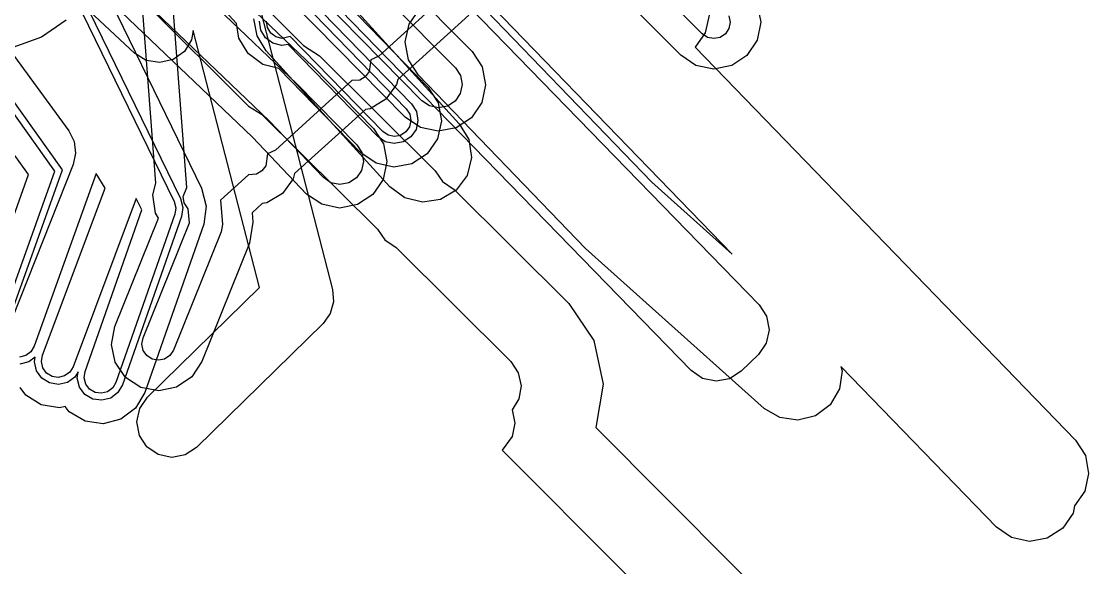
# Model space of a CAD drawing. Header units: metres. Extents: x 3158 to 3711, y 9867 to 11440.
# Drawn here: x 3558.17 to 3603.73, y 11171.05 to 11194.38 of the extents above; entities that cross this region are included whole.
import ezdxf

# ---------------------------------------------------------------- set-up
doc = ezdxf.new("R2010")
doc.units = ezdxf.units.M
doc.layers.add('AI_GREENING_EXCLUSIONS', color=1, linetype='Continuous')

msp = doc.modelspace()

# ---------------------------------------------------------------- linework, layer by layer
at = {"layer": 'AI_GREENING_EXCLUSIONS'}
for points in [[(3556.028, 11209.535), (3558.185, 11209.705), (3559.837, 11209.481), (3561.473, 11208.879), (3562.591, 11208.202), (3563.494, 11207.434), (3569.065, 11201.509), (3577.411, 11193.095), (3577.839, 11192.442), (3577.985, 11191.676), (3577.827, 11190.912), (3577.388, 11190.266), (3576.735, 11189.838), (3575.969, 11189.692), (3575.205, 11189.851), (3574.559, 11190.29), (3565.894, 11199.098), (3564.587, 11200.546), (3561.079, 11204.125), (3560.046, 11204.845), (3559.417, 11205.147), (3558.757, 11205.374), (3557.464, 11205.575)], [(3558.128, 11208.707), (3559.627, 11208.503), (3561.042, 11207.976), (3562.026, 11207.377), (3562.811, 11206.704), (3568.352, 11200.807), (3576.698, 11192.393), (3576.912, 11192.067), (3576.985, 11191.684), (3576.906, 11191.302), (3576.686, 11190.979), (3576.36, 11190.765), (3575.977, 11190.692), (3575.595, 11190.771), (3575.272, 11190.991), (3566.607, 11199.8), (3565.312, 11201.235), (3561.977, 11204.66), (3561.238, 11205.275), (3559.797, 11206.074), (3558.233, 11206.512), (3557.267, 11206.596)], [(3557.73, 11205.389), (3563.898, 11198.868), (3570.626, 11192.437), (3573.204, 11189.811), (3573.631, 11189.158), (3573.776, 11188.391), (3573.617, 11187.627), (3573.177, 11186.982), (3572.524, 11186.555), (3571.757, 11186.41), (3570.994, 11186.569), (3570.349, 11187.009), (3568.038, 11189.436), (3560.9, 11196.271), (3556.914, 11200.503)], [(3557.007, 11204.698), (3563.186, 11198.16), (3569.931, 11191.718), (3572.49, 11189.11), (3572.704, 11188.784), (3572.776, 11188.4), (3572.697, 11188.018), (3572.477, 11187.696), (3572.15, 11187.482), (3571.767, 11187.41), (3571.385, 11187.49), (3571.063, 11187.709), (3568.751, 11190.136), (3561.624, 11196.961), (3556.594, 11202.233)], [(3568.048, 11204.511), (3589.663, 11182.28), (3589.981, 11181.79), (3590.088, 11181.214), (3589.966, 11180.642), (3589.635, 11180.16), (3588.893, 11179.437), (3588.401, 11179.118), (3587.826, 11179.012), (3587.253, 11179.134), (3586.77, 11179.466), (3567.135, 11199.66), (3571.458, 11182.927), (3571.499, 11182.407), (3571.359, 11181.905), (3571.055, 11181.48), (3565.652, 11176.19), (3565.162, 11175.87), (3564.587, 11175.762), (3564.014, 11175.882), (3563.531, 11176.212), (3563.211, 11176.703), (3563.103, 11177.278), (3563.223, 11177.85), (3563.554, 11178.334), (3568.337, 11183.017), (3565.501, 11193.99), (3565.435, 11193.59), (3565.127, 11193.093), (3564.651, 11192.752), (3564.651, 11192.752), (3564.081, 11192.619), (3563.504, 11192.714), (3563.006, 11193.023), (3558.117, 11197.6)], [(3562.387, 11201.174), (3570.214, 11193.356), (3570.892, 11192.906), (3575.835, 11187.994), (3576.144, 11187.537), (3576.645, 11187.203), (3581.535, 11182.332), (3582.604, 11180.754), (3583.005, 11178.89), (3582.7, 11177.041), (3591.638, 11168.058)], [(3557.892, 11200.09), (3558.469, 11199.977), (3558.959, 11199.651), (3567.859, 11190.762), (3568.425, 11190.423), (3573.368, 11185.511), (3573.68, 11185.049), (3574.175, 11184.724), (3579.065, 11179.853), (3579.385, 11179.379), (3579.506, 11178.82), (3579.408, 11178.256), (3579.123, 11177.798), (3579.235, 11177.225), (3579.12, 11176.653), (3578.701, 11176.074), (3589.148, 11165.598), (3589.471, 11165.109), (3589.581, 11164.533), (3589.462, 11163.959), (3589.133, 11163.474), (3577.457, 11151.995), (3554.893, 11129.298)], [(3576.689, 11195.872), (3573.424, 11192.896), (3573.091, 11192.74), (3573.014, 11192.236), (3572.852, 11192.016), (3572.618, 11191.875), (3572.278, 11191.852), (3569.013, 11188.875), (3568.68, 11188.719), (3568.603, 11188.215), (3568.441, 11187.996), (3568.207, 11187.855), (3567.867, 11187.831), (3566.672, 11186.741), (3566.749, 11185.714), (3566.7, 11185.4), (3564.662, 11180.345), (3564.513, 11180.116), (3564.287, 11179.962), (3564.02, 11179.907), (3563.752, 11179.957), (3563.523, 11180.107), (3563.369, 11180.333), (3563.313, 11180.6), (3563.364, 11180.868), (3565.341, 11185.772), (3565.295, 11186.383), (3565.123, 11186.639), (3565.082, 11186.909), (3565.227, 11187.282), (3564.267, 11200.019)], [(3588.379, 11194.612), (3588.432, 11194.345), (3588.379, 11194.077), (3588.227, 11193.85), (3587.999, 11193.698), (3587.732, 11193.645), (3587.464, 11193.698), (3587.237, 11193.85), (3581.212, 11199.882)], [(3577.27, 11194.643), (3574.245, 11191.902), (3574.191, 11191.684), (3573.728, 11191.056), (3573.06, 11190.652), (3572.859, 11190.622), (3569.834, 11187.882), (3569.78, 11187.663), (3569.317, 11187.035), (3568.649, 11186.632), (3568.448, 11186.601), (3568.016, 11186.207), (3568.045, 11185.812), (3567.906, 11184.914), (3565.868, 11179.859), (3565.441, 11179.206), (3564.796, 11178.766), (3564.032, 11178.607), (3563.265, 11178.752), (3562.613, 11179.179), (3562.173, 11179.824), (3562.013, 11180.588), (3562.158, 11181.354), (3564.022, 11185.976), (3563.9, 11186.198), (3563.783, 11186.97), (3563.909, 11187.475), (3563.002, 11199.495)], [(3577.997, 11194.857), (3585.084, 11187.515), (3588.519, 11184.439), (3574.722, 11198.696)], [(3589.58, 11195.109), (3589.732, 11194.344), (3589.579, 11193.578), (3589.145, 11192.93), (3588.496, 11192.497), (3587.731, 11192.345), (3586.965, 11192.498), (3586.317, 11192.932), (3581.111, 11198.144)], [(3554.421, 11197.605), (3560.193, 11189.702), (3560.417, 11189.253), (3560.481, 11188.756), (3560.377, 11188.265), (3557.466, 11180.913)], [(3559.36, 11197.649), (3564.697, 11186.685), (3564.766, 11186.42), (3564.728, 11186.147), (3562.209, 11178.966), (3562.071, 11178.731), (3561.852, 11178.567), (3561.588, 11178.499), (3561.317, 11178.537), (3561.082, 11178.676), (3560.918, 11178.895), (3560.85, 11179.159), (3560.888, 11179.43), (3563.31, 11186.335), (3563.073, 11186.821), (3560.379, 11179.631), (3560.235, 11179.399), (3560.013, 11179.24), (3559.747, 11179.177), (3559.478, 11179.221), (3559.246, 11179.365), (3559.086, 11179.587), (3559.024, 11179.853), (3559.068, 11180.123), (3561.74, 11187.253), (3561.364, 11187.889), (3558.718, 11180.506), (3558.577, 11180.272), (3558.358, 11180.109), (3558.093, 11180.043)], [(3559.674, 11197.688), (3564.966, 11186.817), (3565.065, 11186.437), (3565.011, 11186.048), (3562.493, 11178.867), (3562.294, 11178.531), (3561.982, 11178.297), (3561.604, 11178.199), (3561.218, 11178.254), (3560.882, 11178.453), (3560.648, 11178.765), (3560.55, 11179.143), (3560.589, 11179.411), (3560.454, 11179.194), (3560.137, 11178.967), (3559.757, 11178.878), (3559.372, 11178.941), (3559.041, 11179.146), (3558.813, 11179.463), (3558.724, 11179.843), (3558.756, 11180.038), (3558.486, 11179.838), (3558.107, 11179.743)], [(3560.716, 11197.834), (3565.865, 11187.254), (3566.064, 11186.495), (3565.954, 11185.717), (3563.436, 11178.536), (3563.039, 11177.864), (3562.415, 11177.395), (3561.66, 11177.201), (3560.887, 11177.311), (3560.215, 11177.708), (3560.043, 11177.937), (3559.792, 11177.878), (3559.021, 11178.004), (3558.358, 11178.415), (3558.118, 11178.75)], [(3572.033, 11195.159), (3575.536, 11191.556), (3575.961, 11190.901), (3576.102, 11190.133), (3575.939, 11189.37), (3575.497, 11188.728), (3574.842, 11188.303), (3574.074, 11188.162), (3573.311, 11188.325), (3572.668, 11188.767), (3569.162, 11192.374), (3568.484, 11192.541), (3567.855, 11193.003), (3567.451, 11193.67), (3567.356, 11194.289), (3564.437, 11197.481)], [(3557.4, 11180.978), (3559.93, 11188.038), (3553.698, 11196.8)], [(3557.118, 11181.079), (3559.595, 11187.992), (3553.752, 11196.207)], [(3572.423, 11194.889), (3576.866, 11190.003), (3577.268, 11189.334), (3577.384, 11188.562), (3577.196, 11187.805), (3576.732, 11187.177), (3576.063, 11186.775), (3575.291, 11186.66), (3574.534, 11186.848), (3573.906, 11187.312), (3568.62, 11193.126), (3568.232, 11193.758), (3568.1, 11194.489)], [(3571.016, 11194.771), (3574.819, 11190.859), (3575.032, 11190.531), (3575.102, 11190.147), (3575.021, 11189.766), (3574.799, 11189.445), (3574.472, 11189.232), (3574.088, 11189.162), (3573.707, 11189.243), (3573.385, 11189.465), (3569.563, 11193.396), (3569.286, 11193.354), (3568.908, 11193.447), (3568.593, 11193.678), (3568.391, 11194.011), (3568.332, 11194.397)], [(3570.674, 11194.692), (3574.604, 11190.65), (3574.753, 11190.42), (3574.802, 11190.152), (3574.745, 11189.885), (3574.59, 11189.66), (3574.361, 11189.511), (3574.093, 11189.462), (3573.825, 11189.519), (3573.6, 11189.674), (3569.646, 11193.741), (3569.3, 11193.653), (3569.035, 11193.718), (3568.814, 11193.88), (3568.673, 11194.114), (3568.632, 11194.384)], [(3587.536, 11194.647), (3587.362, 11193.887), (3586.933, 11193.282), (3603.172, 11176.503), (3603.595, 11175.847), (3603.734, 11175.079), (3603.57, 11174.316), (3603.137, 11173.69), (3603.07, 11173.38), (3602.625, 11172.739), (3601.97, 11172.316), (3601.202, 11172.176), (3600.439, 11172.341), (3599.797, 11172.785), (3593.158, 11179.646), (3593.206, 11179.456), (3593.097, 11178.684), (3592.7, 11178.012), (3592.076, 11177.543), (3591.32, 11177.349), (3590.547, 11177.459), (3589.875, 11177.856), (3582.257, 11184.684), (3575.119, 11192.079), (3574.697, 11192.735), (3574.558, 11193.503), (3574.724, 11194.266), (3575.169, 11194.907)], [(3560.086, 11194.437), (3559.03, 11193.707), (3557.811, 11193.27)], [(3556.176, 11181.417), (3558.477, 11187.838), (3557.751, 11188.859)]]:
    msp.add_lwpolyline(points, dxfattribs=at)

doc.saveas('drawing.dxf')
